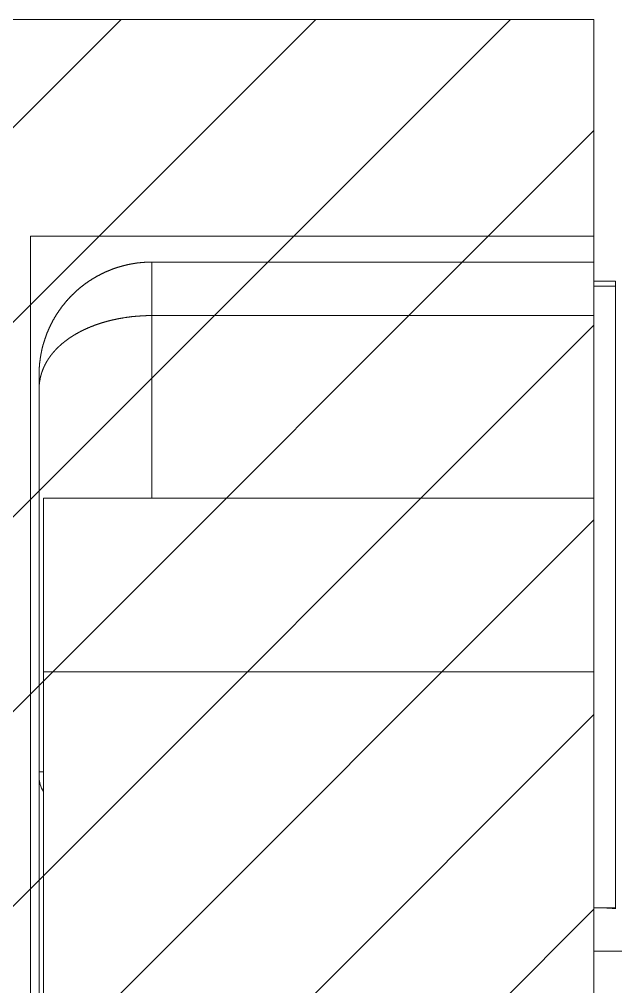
# Model space of a CAD drawing. Header units: millimetres. Extents: x -853320 to 19484, y -510814 to 9708.
# Drawn here: x 12093.62 to 12107.37, y 7821.5 to 7843.81 of the extents above; entities that cross this region are included whole.
import ezdxf

# ---------------------------------------------------------------- set-up
doc = ezdxf.new("R2010")
doc.units = ezdxf.units.MM
doc.linetypes.add('BEARBEITUNGEN', pattern=[0])
doc.linetypes.add('NASCOSTA', pattern=[9.525, 6.35, -3.175])
for name, color, linetype, lineweight in [('F_ARREDI', 7, 'Continuous', 5), ('F_FERRAMENTA', 253, 'Continuous', 5), ('F_Guide', 1, 'Continuous', 9), ('F_MULTI laminato OPACO', 1, 'Continuous', 5), ('F_Proiezioni', 253, 'NASCOSTA', 9)]:
    doc.layers.add(name, color=color, linetype=linetype, lineweight=lineweight)

# ---------------------------------------------------------------- blocks, each defined once
blk = doc.blocks.new('CERNIERA_batttuta_pianta')
at = {"layer": 'F_FERRAMENTA'}
for p, q in [((813204.311, 528412.963), (813204.311, 528415.163)), ((813188.851, 528413.463), (813203.311, 528413.463)), ((813188.851, 528412.963), (813188.851, 528413.463)), ((813188.968, 528412.963), (813188.968, 528413.463)), ((813203.311, 528412.963), (813203.311, 528413.463)), ((813203.314, 528413.306), (813203.315, 528413.314)), ((813203.314, 528413.298), (813203.314, 528413.306)), ((813203.315, 528413.322), (813203.316, 528413.33)), ((813203.315, 528413.314), (813203.315, 528413.322)), ((813203.316, 528413.338), (813203.317, 528413.346)), ((813203.316, 528413.33), (813203.316, 528413.338)), ((813203.317, 528413.354), (813203.318, 528413.362)), ((813203.317, 528413.346), (813203.317, 528413.354)), ((813203.318, 528413.37), (813203.319, 528413.378)), ((813203.318, 528413.362), (813203.318, 528413.37)), ((813203.319, 528413.386), (813203.32, 528413.394)), ((813203.319, 528413.378), (813203.319, 528413.386)), ((813203.32, 528413.394), (813203.321, 528413.402)), ((813203.321, 528413.41), (813203.322, 528413.418)), ((813203.321, 528413.402), (813203.321, 528413.41)), ((813203.322, 528413.418), (813203.323, 528413.426)), ((813203.323, 528413.434), (813203.324, 528413.442)), ((813203.323, 528413.426), (813203.323, 528413.434)), ((813203.324, 528413.442), (813203.325, 528413.451)), ((813203.325, 528413.451), (813203.326, 528413.459)), ((813203.326, 528413.459), (813203.326, 528413.467)), ((813203.311, 528413.218), (813203.312, 528413.226)), ((813203.311, 528413.21), (813203.311, 528413.218)), ((813203.311, 528413.202), (813203.311, 528413.21)), ((813203.311, 528413.194), (813203.311, 528413.202)), ((813203.311, 528413.186), (813203.311, 528413.194)), ((813203.311, 528413.179), (813203.311, 528413.186)), ((813203.311, 528413.171), (813203.311, 528413.179)), ((813203.311, 528413.163), (813203.311, 528413.171)), ((813203.312, 528413.258), (813203.313, 528413.266)), ((813203.312, 528413.25), (813203.312, 528413.258)), ((813203.312, 528413.242), (813203.312, 528413.25)), ((813203.312, 528413.234), (813203.312, 528413.242)), ((813203.312, 528413.226), (813203.312, 528413.234)), ((813203.313, 528413.282), (813203.314, 528413.29)), ((813203.313, 528413.274), (813203.313, 528413.282)), ((813203.313, 528413.266), (813203.313, 528413.274)), ((813203.314, 528413.29), (813203.314, 528413.298)), ((813188.411, 528412.963), (813225.311, 528412.963)), ((813188.411, 528402.763), (813188.411, 528412.963)), ((813189.645, 528402.763), (813189.645, 528412.963)), ((813193.857, 528400.263), (813193.857, 528412.963)), ((813197.86, 528400.263), (813197.86, 528412.963)), ((813188.411, 528402.755), (813188.411, 528402.763)), ((813188.411, 528402.763), (813193.857, 528402.763)), ((813188.411, 528402.747), (813188.411, 528402.755)), ((813188.411, 528402.739), (813188.411, 528402.747)), ((813188.411, 528402.731), (813188.411, 528402.739)), ((813188.411, 528402.723), (813188.411, 528402.731)), ((813188.411, 528402.715), (813188.411, 528402.723)), ((813188.412, 528402.707), (813188.411, 528402.715)), ((813188.412, 528402.699), (813188.412, 528402.707)), ((813188.412, 528402.691), (813188.412, 528402.699)), ((813188.412, 528402.683), (813188.412, 528402.691)), ((813188.412, 528402.675), (813188.412, 528402.683)), ((813188.413, 528402.667), (813188.412, 528402.675)), ((813188.413, 528402.659), (813188.413, 528402.667)), ((813188.413, 528402.651), (813188.413, 528402.659)), ((813188.414, 528402.643), (813188.413, 528402.651)), ((813188.414, 528402.635), (813188.414, 528402.643)), ((813188.414, 528402.627), (813188.414, 528402.635)), ((813188.415, 528402.619), (813188.414, 528402.627)), ((813188.415, 528402.611), (813188.415, 528402.619)), ((813188.416, 528402.603), (813188.415, 528402.611)), ((813188.416, 528402.595), (813188.416, 528402.603)), ((813188.417, 528402.587), (813188.416, 528402.595)), ((813189.645, 528402.754), (813189.645, 528402.763)), ((813189.645, 528402.745), (813189.645, 528402.754)), ((813189.645, 528402.736), (813189.645, 528402.745)), ((813189.646, 528402.728), (813189.645, 528402.736)), ((813189.646, 528402.719), (813189.646, 528402.728)), ((813189.646, 528402.71), (813189.646, 528402.719)), ((813189.646, 528402.702), (813189.646, 528402.71)), ((813189.646, 528402.693), (813189.646, 528402.702)), ((813189.646, 528402.684), (813189.646, 528402.693)), ((813189.646, 528402.675), (813189.646, 528402.684)), ((813189.646, 528402.667), (813189.646, 528402.675)), ((813189.647, 528402.658), (813189.646, 528402.667)), ((813189.647, 528402.649), (813189.647, 528402.658)), ((813189.647, 528402.641), (813189.647, 528402.649)), ((813189.647, 528402.632), (813189.647, 528402.641)), ((813189.648, 528402.623), (813189.647, 528402.632)), ((813189.648, 528402.615), (813189.648, 528402.623)), ((813189.648, 528402.606), (813189.648, 528402.615)), ((813189.649, 528402.597), (813189.648, 528402.606)), ((813189.649, 528402.589), (813189.649, 528402.597)), ((813189.649, 528402.58), (813189.649, 528402.589)), ((813188.417, 528402.579), (813188.417, 528402.587)), ((813188.418, 528402.571), (813188.417, 528402.579)), ((813188.419, 528402.563), (813188.418, 528402.571)), ((813188.419, 528402.555), (813188.419, 528402.563)), ((813188.42, 528402.548), (813188.419, 528402.555)), ((813188.421, 528402.54), (813188.42, 528402.548)), ((813188.421, 528402.532), (813188.421, 528402.54)), ((813188.422, 528402.524), (813188.421, 528402.532)), ((813188.423, 528402.516), (813188.422, 528402.524)), ((813188.423, 528402.508), (813188.423, 528402.516)), ((813188.424, 528402.5), (813188.423, 528402.508)), ((813188.425, 528402.492), (813188.424, 528402.5)), ((813188.426, 528402.484), (813188.425, 528402.492)), ((813188.427, 528402.476), (813188.426, 528402.484)), ((813188.428, 528402.468), (813188.427, 528402.476)), ((813188.429, 528402.46), (813188.428, 528402.468)), ((813188.429, 528402.453), (813188.429, 528402.46)), ((813188.43, 528402.445), (813188.429, 528402.453)), ((813188.431, 528402.437), (813188.43, 528402.445)), ((813188.432, 528402.429), (813188.431, 528402.437)), ((813188.433, 528402.421), (813188.432, 528402.429)), ((813188.435, 528402.413), (813188.433, 528402.421)), ((813188.436, 528402.405), (813188.435, 528402.413)), ((813188.437, 528402.397), (813188.436, 528402.405)), ((813188.438, 528402.389), (813188.437, 528402.397)), ((813188.439, 528402.382), (813188.438, 528402.389)), ((813188.44, 528402.374), (813188.439, 528402.382)), ((813188.441, 528402.366), (813188.44, 528402.374)), ((813188.443, 528402.358), (813188.441, 528402.366)), ((813189.65, 528402.571), (813189.649, 528402.58)), ((813189.65, 528402.563), (813189.65, 528402.571)), ((813189.651, 528402.554), (813189.65, 528402.563)), ((813189.651, 528402.545), (813189.651, 528402.554)), ((813189.651, 528402.537), (813189.651, 528402.545)), ((813189.652, 528402.528), (813189.651, 528402.537)), ((813189.652, 528402.52), (813189.652, 528402.528)), ((813189.653, 528402.511), (813189.652, 528402.52)), ((813189.653, 528402.502), (813189.653, 528402.511)), ((813189.654, 528402.494), (813189.653, 528402.502)), ((813189.655, 528402.485), (813189.654, 528402.494)), ((813189.655, 528402.477), (813189.655, 528402.485)), ((813189.656, 528402.468), (813189.655, 528402.477)), ((813189.656, 528402.459), (813189.656, 528402.468)), ((813189.657, 528402.451), (813189.656, 528402.459)), ((813189.658, 528402.442), (813189.657, 528402.451)), ((813189.658, 528402.434), (813189.658, 528402.442)), ((813189.659, 528402.425), (813189.658, 528402.434)), ((813189.66, 528402.417), (813189.659, 528402.425)), ((813189.66, 528402.408), (813189.66, 528402.417)), ((813189.661, 528402.399), (813189.66, 528402.408)), ((813189.662, 528402.391), (813189.661, 528402.399)), ((813189.663, 528402.382), (813189.662, 528402.391)), ((813189.663, 528402.374), (813189.663, 528402.382)), ((813189.664, 528402.365), (813189.663, 528402.374)), ((813189.665, 528402.357), (813189.664, 528402.365)), ((813188.444, 528402.35), (813188.443, 528402.358)), ((813188.445, 528402.342), (813188.444, 528402.35)), ((813188.446, 528402.335), (813188.445, 528402.342)), ((813188.448, 528402.327), (813188.446, 528402.335)), ((813188.449, 528402.319), (813188.448, 528402.327)), ((813188.45, 528402.311), (813188.449, 528402.319)), ((813188.452, 528402.303), (813188.45, 528402.311)), ((813188.453, 528402.295), (813188.452, 528402.303)), ((813188.455, 528402.288), (813188.453, 528402.295)), ((813188.456, 528402.28), (813188.455, 528402.288)), ((813188.458, 528402.272), (813188.456, 528402.28)), ((813188.459, 528402.264), (813188.458, 528402.272)), ((813188.461, 528402.256), (813188.459, 528402.264)), ((813188.462, 528402.249), (813188.461, 528402.256)), ((813188.464, 528402.241), (813188.462, 528402.249)), ((813188.465, 528402.233), (813188.464, 528402.241)), ((813188.467, 528402.225), (813188.465, 528402.233)), ((813188.469, 528402.217), (813188.467, 528402.225)), ((813188.47, 528402.21), (813188.469, 528402.217)), ((813188.472, 528402.202), (813188.47, 528402.21)), ((813188.474, 528402.194), (813188.472, 528402.202)), ((813188.476, 528402.186), (813188.474, 528402.194)), ((813188.477, 528402.179), (813188.476, 528402.186)), ((813188.479, 528402.171), (813188.477, 528402.179)), ((813188.481, 528402.163), (813188.479, 528402.171)), ((813188.483, 528402.155), (813188.481, 528402.163)), ((813188.485, 528402.148), (813188.483, 528402.155)), ((813188.487, 528402.14), (813188.485, 528402.148)), ((813189.666, 528402.348), (813189.665, 528402.357)), ((813189.667, 528402.34), (813189.666, 528402.348)), ((813189.668, 528402.331), (813189.667, 528402.34)), ((813189.669, 528402.323), (813189.668, 528402.331)), ((813189.669, 528402.314), (813189.669, 528402.323)), ((813189.67, 528402.306), (813189.669, 528402.314)), ((813189.671, 528402.297), (813189.67, 528402.306)), ((813189.672, 528402.289), (813189.671, 528402.297)), ((813189.673, 528402.28), (813189.672, 528402.289)), ((813189.674, 528402.272), (813189.673, 528402.28)), ((813189.675, 528402.264), (813189.674, 528402.272)), ((813189.676, 528402.255), (813189.675, 528402.264)), ((813189.677, 528402.247), (813189.676, 528402.255)), ((813189.678, 528402.238), (813189.677, 528402.247)), ((813189.68, 528402.23), (813189.678, 528402.238)), ((813189.681, 528402.221), (813189.68, 528402.23)), ((813189.682, 528402.213), (813189.681, 528402.221)), ((813189.683, 528402.205), (813189.682, 528402.213)), ((813189.684, 528402.196), (813189.683, 528402.205)), ((813189.685, 528402.188), (813189.684, 528402.196)), ((813189.686, 528402.18), (813189.685, 528402.188)), ((813189.688, 528402.171), (813189.686, 528402.18)), ((813189.689, 528402.163), (813189.688, 528402.171)), ((813189.69, 528402.154), (813189.689, 528402.163)), ((813189.691, 528402.146), (813189.69, 528402.154)), ((813189.693, 528402.138), (813189.691, 528402.146)), ((813188.488, 528402.132), (813188.487, 528402.14)), ((813188.49, 528402.125), (813188.488, 528402.132)), ((813188.492, 528402.117), (813188.49, 528402.125)), ((813188.494, 528402.109), (813188.492, 528402.117)), ((813188.496, 528402.102), (813188.494, 528402.109)), ((813188.498, 528402.094), (813188.496, 528402.102)), ((813188.5, 528402.086), (813188.498, 528402.094)), ((813188.503, 528402.078), (813188.5, 528402.086)), ((813188.505, 528402.071), (813188.503, 528402.078)), ((813188.507, 528402.063), (813188.505, 528402.071)), ((813188.509, 528402.056), (813188.507, 528402.063)), ((813188.511, 528402.048), (813188.509, 528402.056)), ((813188.513, 528402.04), (813188.511, 528402.048)), ((813188.516, 528402.033), (813188.513, 528402.04)), ((813188.518, 528402.025), (813188.516, 528402.033)), ((813188.52, 528402.017), (813188.518, 528402.025)), ((813188.522, 528402.01), (813188.52, 528402.017)), ((813188.525, 528402.002), (813188.522, 528402.01)), ((813188.527, 528401.995), (813188.525, 528402.002)), ((813188.529, 528401.987), (813188.527, 528401.995)), ((813188.532, 528401.979), (813188.529, 528401.987)), ((813188.534, 528401.972), (813188.532, 528401.979)), ((813188.537, 528401.964), (813188.534, 528401.972)), ((813188.539, 528401.957), (813188.537, 528401.964)), ((813188.541, 528401.949), (813188.539, 528401.957)), ((813188.544, 528401.941), (813188.541, 528401.949)), ((813188.547, 528401.934), (813188.544, 528401.941)), ((813188.549, 528401.926), (813188.547, 528401.934)), ((813188.552, 528401.919), (813188.549, 528401.926)), ((813188.554, 528401.911), (813188.552, 528401.919)), ((813189.694, 528402.129), (813189.693, 528402.138)), ((813189.695, 528402.121), (813189.694, 528402.129)), ((813189.697, 528402.113), (813189.695, 528402.121)), ((813189.698, 528402.104), (813189.697, 528402.113)), ((813189.699, 528402.096), (813189.698, 528402.104)), ((813189.701, 528402.088), (813189.699, 528402.096)), ((813189.702, 528402.08), (813189.701, 528402.088)), ((813189.703, 528402.071), (813189.702, 528402.08)), ((813189.705, 528402.063), (813189.703, 528402.071)), ((813189.706, 528402.055), (813189.705, 528402.063)), ((813189.708, 528402.047), (813189.706, 528402.055)), ((813189.709, 528402.038), (813189.708, 528402.047)), ((813189.711, 528402.03), (813189.709, 528402.038)), ((813189.712, 528402.022), (813189.711, 528402.03)), ((813189.714, 528402.014), (813189.712, 528402.022)), ((813189.715, 528402.006), (813189.714, 528402.014)), ((813189.717, 528401.997), (813189.715, 528402.006)), ((813189.718, 528401.989), (813189.717, 528401.997)), ((813189.72, 528401.981), (813189.718, 528401.989)), ((813189.722, 528401.973), (813189.72, 528401.981)), ((813189.723, 528401.965), (813189.722, 528401.973)), ((813189.725, 528401.957), (813189.723, 528401.965)), ((813189.727, 528401.948), (813189.725, 528401.957)), ((813189.728, 528401.94), (813189.727, 528401.948)), ((813189.73, 528401.932), (813189.728, 528401.94)), ((813189.732, 528401.924), (813189.73, 528401.932)), ((813189.733, 528401.916), (813189.732, 528401.924)), ((813188.557, 528401.904), (813188.554, 528401.911)), ((813188.559, 528401.896), (813188.557, 528401.904)), ((813188.562, 528401.889), (813188.559, 528401.896)), ((813188.565, 528401.881), (813188.562, 528401.889)), ((813188.568, 528401.874), (813188.565, 528401.881)), ((813188.57, 528401.866), (813188.568, 528401.874)), ((813188.573, 528401.859), (813188.57, 528401.866)), ((813188.576, 528401.851), (813188.573, 528401.859)), ((813188.579, 528401.844), (813188.576, 528401.851)), ((813188.581, 528401.836), (813188.579, 528401.844)), ((813188.584, 528401.829), (813188.581, 528401.836)), ((813188.587, 528401.822), (813188.584, 528401.829)), ((813188.59, 528401.814), (813188.587, 528401.822)), ((813188.593, 528401.807), (813188.59, 528401.814)), ((813188.596, 528401.799), (813188.593, 528401.807)), ((813188.599, 528401.792), (813188.596, 528401.799)), ((813188.602, 528401.785), (813188.599, 528401.792)), ((813188.605, 528401.777), (813188.602, 528401.785)), ((813188.608, 528401.77), (813188.605, 528401.777)), ((813188.611, 528401.762), (813188.608, 528401.77)), ((813188.614, 528401.755), (813188.611, 528401.762)), ((813188.617, 528401.748), (813188.614, 528401.755)), ((813188.62, 528401.74), (813188.617, 528401.748)), ((813188.623, 528401.733), (813188.62, 528401.74)), ((813188.627, 528401.726), (813188.623, 528401.733)), ((813188.63, 528401.718), (813188.627, 528401.726)), ((813188.633, 528401.711), (813188.63, 528401.718)), ((813188.636, 528401.704), (813188.633, 528401.711)), ((813188.639, 528401.697), (813188.636, 528401.704)), ((813188.643, 528401.689), (813188.639, 528401.697)), ((813189.735, 528401.908), (813189.733, 528401.916)), ((813189.737, 528401.9), (813189.735, 528401.908)), ((813189.739, 528401.892), (813189.737, 528401.9)), ((813189.74, 528401.884), (813189.739, 528401.892)), ((813189.742, 528401.876), (813189.74, 528401.884)), ((813189.744, 528401.868), (813189.742, 528401.876)), ((813189.746, 528401.86), (813189.744, 528401.868)), ((813189.748, 528401.852), (813189.746, 528401.86)), ((813189.75, 528401.844), (813189.748, 528401.852)), ((813189.751, 528401.836), (813189.75, 528401.844)), ((813189.753, 528401.828), (813189.751, 528401.836)), ((813189.755, 528401.82), (813189.753, 528401.828)), ((813189.757, 528401.812), (813189.755, 528401.82)), ((813189.759, 528401.804), (813189.757, 528401.812)), ((813189.761, 528401.796), (813189.759, 528401.804)), ((813189.763, 528401.788), (813189.761, 528401.796)), ((813189.765, 528401.78), (813189.763, 528401.788)), ((813189.767, 528401.773), (813189.765, 528401.78)), ((813189.769, 528401.765), (813189.767, 528401.773)), ((813189.771, 528401.757), (813189.769, 528401.765)), ((813189.773, 528401.749), (813189.771, 528401.757)), ((813189.775, 528401.741), (813189.773, 528401.749)), ((813189.777, 528401.734), (813189.775, 528401.741)), ((813189.779, 528401.726), (813189.777, 528401.734)), ((813189.782, 528401.718), (813189.779, 528401.726)), ((813189.784, 528401.71), (813189.782, 528401.718)), ((813189.786, 528401.703), (813189.784, 528401.71)), ((813189.788, 528401.695), (813189.786, 528401.703)), ((813188.646, 528401.682), (813188.643, 528401.689)), ((813188.649, 528401.675), (813188.646, 528401.682)), ((813188.653, 528401.668), (813188.649, 528401.675)), ((813188.656, 528401.66), (813188.653, 528401.668)), ((813188.659, 528401.653), (813188.656, 528401.66)), ((813188.663, 528401.646), (813188.659, 528401.653)), ((813188.666, 528401.639), (813188.663, 528401.646)), ((813188.67, 528401.632), (813188.666, 528401.639)), ((813188.673, 528401.625), (813188.67, 528401.632)), ((813188.677, 528401.617), (813188.673, 528401.625)), ((813188.68, 528401.61), (813188.677, 528401.617)), ((813188.684, 528401.603), (813188.68, 528401.61)), ((813188.687, 528401.596), (813188.684, 528401.603)), ((813188.691, 528401.589), (813188.687, 528401.596)), ((813188.694, 528401.582), (813188.691, 528401.589)), ((813188.698, 528401.575), (813188.694, 528401.582)), ((813188.702, 528401.568), (813188.698, 528401.575)), ((813188.705, 528401.561), (813188.702, 528401.568)), ((813188.709, 528401.554), (813188.705, 528401.561)), ((813188.713, 528401.547), (813188.709, 528401.554)), ((813188.717, 528401.54), (813188.713, 528401.547)), ((813188.72, 528401.533), (813188.717, 528401.54)), ((813188.724, 528401.526), (813188.72, 528401.533)), ((813188.728, 528401.519), (813188.724, 528401.526)), ((813188.732, 528401.512), (813188.728, 528401.519)), ((813188.735, 528401.505), (813188.732, 528401.512)), ((813188.739, 528401.498), (813188.735, 528401.505)), ((813188.743, 528401.491), (813188.739, 528401.498)), ((813188.747, 528401.484), (813188.743, 528401.491)), ((813188.751, 528401.477), (813188.747, 528401.484)), ((813188.755, 528401.47), (813188.751, 528401.477)), ((813189.79, 528401.687), (813189.788, 528401.695)), ((813189.792, 528401.68), (813189.79, 528401.687)), ((813189.795, 528401.672), (813189.792, 528401.68)), ((813189.797, 528401.665), (813189.795, 528401.672)), ((813189.799, 528401.657), (813189.797, 528401.665)), ((813189.801, 528401.649), (813189.799, 528401.657)), ((813189.803, 528401.642), (813189.801, 528401.649)), ((813189.806, 528401.634), (813189.803, 528401.642)), ((813189.808, 528401.627), (813189.806, 528401.634)), ((813189.81, 528401.619), (813189.808, 528401.627)), ((813189.813, 528401.612), (813189.81, 528401.619)), ((813189.815, 528401.604), (813189.813, 528401.612)), ((813189.817, 528401.597), (813189.815, 528401.604)), ((813189.82, 528401.589), (813189.817, 528401.597)), ((813189.822, 528401.582), (813189.82, 528401.589)), ((813189.824, 528401.574), (813189.822, 528401.582)), ((813189.827, 528401.567), (813189.824, 528401.574)), ((813189.829, 528401.559), (813189.827, 528401.567)), ((813189.832, 528401.552), (813189.829, 528401.559)), ((813189.834, 528401.545), (813189.832, 528401.552)), ((813189.837, 528401.537), (813189.834, 528401.545)), ((813189.839, 528401.53), (813189.837, 528401.537)), ((813189.841, 528401.523), (813189.839, 528401.53)), ((813189.844, 528401.515), (813189.841, 528401.523)), ((813189.846, 528401.508), (813189.844, 528401.515)), ((813189.849, 528401.501), (813189.846, 528401.508)), ((813189.852, 528401.493), (813189.849, 528401.501)), ((813189.854, 528401.486), (813189.852, 528401.493)), ((813189.857, 528401.479), (813189.854, 528401.486)), ((813189.859, 528401.472), (813189.857, 528401.479)), ((813188.759, 528401.463), (813188.755, 528401.47)), ((813188.763, 528401.456), (813188.759, 528401.463)), ((813188.767, 528401.45), (813188.763, 528401.456)), ((813188.771, 528401.443), (813188.767, 528401.45)), ((813188.775, 528401.436), (813188.771, 528401.443)), ((813188.779, 528401.429), (813188.775, 528401.436)), ((813188.783, 528401.422), (813188.779, 528401.429)), ((813188.787, 528401.415), (813188.783, 528401.422)), ((813188.791, 528401.409), (813188.787, 528401.415)), ((813188.795, 528401.402), (813188.791, 528401.409)), ((813188.8, 528401.395), (813188.795, 528401.402)), ((813188.804, 528401.388), (813188.8, 528401.395)), ((813188.808, 528401.382), (813188.804, 528401.388)), ((813188.812, 528401.375), (813188.808, 528401.382)), ((813188.816, 528401.368), (813188.812, 528401.375)), ((813188.821, 528401.362), (813188.816, 528401.368)), ((813188.825, 528401.355), (813188.821, 528401.362)), ((813188.829, 528401.348), (813188.825, 528401.355)), ((813188.834, 528401.342), (813188.829, 528401.348)), ((813188.838, 528401.335), (813188.834, 528401.342)), ((813188.842, 528401.328), (813188.838, 528401.335)), ((813188.847, 528401.322), (813188.842, 528401.328)), ((813188.851, 528401.315), (813188.847, 528401.322)), ((813188.855, 528401.309), (813188.851, 528401.315)), ((813188.86, 528401.302), (813188.855, 528401.309)), ((813188.864, 528401.295), (813188.86, 528401.302)), ((813188.869, 528401.289), (813188.864, 528401.295)), ((813188.873, 528401.282), (813188.869, 528401.289)), ((813188.878, 528401.276), (813188.873, 528401.282)), ((813188.882, 528401.269), (813188.878, 528401.276)), ((813188.887, 528401.263), (813188.882, 528401.269)), ((813188.892, 528401.256), (813188.887, 528401.263)), ((813188.896, 528401.25), (813188.892, 528401.256)), ((813188.901, 528401.244), (813188.896, 528401.25)), ((813189.862, 528401.465), (813189.859, 528401.472)), ((813189.864, 528401.457), (813189.862, 528401.465)), ((813189.867, 528401.45), (813189.864, 528401.457)), ((813189.87, 528401.443), (813189.867, 528401.45)), ((813189.872, 528401.436), (813189.87, 528401.443)), ((813189.875, 528401.429), (813189.872, 528401.436)), ((813189.878, 528401.422), (813189.875, 528401.429)), ((813189.88, 528401.415), (813189.878, 528401.422)), ((813189.883, 528401.408), (813189.88, 528401.415)), ((813189.886, 528401.401), (813189.883, 528401.408)), ((813189.888, 528401.394), (813189.886, 528401.401)), ((813189.891, 528401.387), (813189.888, 528401.394)), ((813189.894, 528401.38), (813189.891, 528401.387)), ((813189.897, 528401.373), (813189.894, 528401.38)), ((813189.9, 528401.366), (813189.897, 528401.373)), ((813189.902, 528401.359), (813189.9, 528401.366)), ((813189.905, 528401.352), (813189.902, 528401.359)), ((813189.908, 528401.345), (813189.905, 528401.352)), ((813189.911, 528401.338), (813189.908, 528401.345)), ((813189.914, 528401.331), (813189.911, 528401.338)), ((813189.917, 528401.324), (813189.914, 528401.331)), ((813189.919, 528401.317), (813189.917, 528401.324)), ((813189.922, 528401.311), (813189.919, 528401.317)), ((813189.925, 528401.304), (813189.922, 528401.311)), ((813189.928, 528401.297), (813189.925, 528401.304)), ((813189.931, 528401.29), (813189.928, 528401.297)), ((813189.934, 528401.283), (813189.931, 528401.29)), ((813189.937, 528401.277), (813189.934, 528401.283)), ((813189.94, 528401.27), (813189.937, 528401.277)), ((813189.943, 528401.263), (813189.94, 528401.27)), ((813189.946, 528401.257), (813189.943, 528401.263)), ((813189.949, 528401.25), (813189.946, 528401.257)), ((813189.952, 528401.243), (813189.949, 528401.25)), ((813188.905, 528401.237), (813188.901, 528401.244)), ((813188.91, 528401.231), (813188.905, 528401.237)), ((813188.915, 528401.224), (813188.91, 528401.231)), ((813188.92, 528401.218), (813188.915, 528401.224)), ((813188.924, 528401.212), (813188.92, 528401.218)), ((813188.929, 528401.205), (813188.924, 528401.212)), ((813188.934, 528401.199), (813188.929, 528401.205)), ((813188.939, 528401.193), (813188.934, 528401.199)), ((813188.943, 528401.186), (813188.939, 528401.193)), ((813188.948, 528401.18), (813188.943, 528401.186)), ((813188.953, 528401.174), (813188.948, 528401.18)), ((813188.958, 528401.167), (813188.953, 528401.174)), ((813188.963, 528401.161), (813188.958, 528401.167)), ((813188.968, 528401.155), (813188.963, 528401.161)), ((813188.972, 528401.149), (813188.968, 528401.155)), ((813188.977, 528401.142), (813188.972, 528401.149)), ((813188.982, 528401.136), (813188.977, 528401.142)), ((813188.987, 528401.13), (813188.982, 528401.136)), ((813188.992, 528401.124), (813188.987, 528401.13)), ((813188.997, 528401.118), (813188.992, 528401.124)), ((813189.002, 528401.112), (813188.997, 528401.118)), ((813189.007, 528401.105), (813189.002, 528401.112)), ((813189.012, 528401.099), (813189.007, 528401.105)), ((813189.018, 528401.093), (813189.012, 528401.099)), ((813189.023, 528401.087), (813189.018, 528401.093)), ((813189.028, 528401.081), (813189.023, 528401.087)), ((813189.033, 528401.075), (813189.028, 528401.081)), ((813189.038, 528401.069), (813189.033, 528401.075)), ((813189.043, 528401.063), (813189.038, 528401.069)), ((813189.048, 528401.057), (813189.043, 528401.063)), ((813189.054, 528401.051), (813189.048, 528401.057)), ((813189.059, 528401.045), (813189.054, 528401.051)), ((813189.064, 528401.039), (813189.059, 528401.045)), ((813189.069, 528401.033), (813189.064, 528401.039)), ((813189.075, 528401.027), (813189.069, 528401.033)), ((813189.08, 528401.021), (813189.075, 528401.027)), ((813189.955, 528401.237), (813189.952, 528401.243)), ((813189.958, 528401.23), (813189.955, 528401.237)), ((813189.961, 528401.223), (813189.958, 528401.23)), ((813189.964, 528401.217), (813189.961, 528401.223)), ((813189.967, 528401.21), (813189.964, 528401.217)), ((813189.97, 528401.204), (813189.967, 528401.21)), ((813189.973, 528401.197), (813189.97, 528401.204)), ((813189.976, 528401.191), (813189.973, 528401.197)), ((813189.98, 528401.184), (813189.976, 528401.191)), ((813189.983, 528401.178), (813189.98, 528401.184)), ((813189.986, 528401.171), (813189.983, 528401.178)), ((813189.989, 528401.165), (813189.986, 528401.171)), ((813189.992, 528401.158), (813189.989, 528401.165)), ((813189.995, 528401.152), (813189.992, 528401.158)), ((813189.999, 528401.146), (813189.995, 528401.152)), ((813190.002, 528401.139), (813189.999, 528401.146)), ((813190.005, 528401.133), (813190.002, 528401.139)), ((813190.008, 528401.127), (813190.005, 528401.133)), ((813190.011, 528401.12), (813190.008, 528401.127)), ((813190.015, 528401.114), (813190.011, 528401.12)), ((813190.018, 528401.108), (813190.015, 528401.114)), ((813190.021, 528401.102), (813190.018, 528401.108)), ((813190.025, 528401.095), (813190.021, 528401.102)), ((813190.028, 528401.089), (813190.025, 528401.095)), ((813190.031, 528401.083), (813190.028, 528401.089)), ((813190.034, 528401.077), (813190.031, 528401.083)), ((813190.038, 528401.071), (813190.034, 528401.077)), ((813190.041, 528401.064), (813190.038, 528401.071)), ((813190.044, 528401.058), (813190.041, 528401.064)), ((813190.048, 528401.052), (813190.044, 528401.058)), ((813190.051, 528401.046), (813190.048, 528401.052)), ((813190.055, 528401.04), (813190.051, 528401.046)), ((813190.058, 528401.034), (813190.055, 528401.04)), ((813190.061, 528401.028), (813190.058, 528401.034)), ((813190.065, 528401.022), (813190.061, 528401.028)), ((813189.085, 528401.015), (813189.08, 528401.021)), ((813189.091, 528401.01), (813189.085, 528401.015)), ((813189.096, 528401.004), (813189.091, 528401.01)), ((813189.101, 528400.998), (813189.096, 528401.004)), ((813189.107, 528400.992), (813189.101, 528400.998)), ((813189.112, 528400.986), (813189.107, 528400.992)), ((813189.118, 528400.98), (813189.112, 528400.986)), ((813189.123, 528400.975), (813189.118, 528400.98)), ((813189.129, 528400.969), (813189.123, 528400.975)), ((813189.134, 528400.963), (813189.129, 528400.969)), ((813189.14, 528400.957), (813189.134, 528400.963)), ((813189.145, 528400.952), (813189.14, 528400.957)), ((813189.151, 528400.946), (813189.145, 528400.952)), ((813189.156, 528400.94), (813189.151, 528400.946)), ((813189.162, 528400.935), (813189.156, 528400.94)), ((813189.167, 528400.929), (813189.162, 528400.935)), ((813189.173, 528400.923), (813189.167, 528400.929)), ((813189.179, 528400.918), (813189.173, 528400.923)), ((813189.184, 528400.912), (813189.179, 528400.918)), ((813189.19, 528400.907), (813189.184, 528400.912)), ((813189.196, 528400.901), (813189.19, 528400.907)), ((813189.201, 528400.896), (813189.196, 528400.901)), ((813189.207, 528400.89), (813189.201, 528400.896)), ((813189.213, 528400.885), (813189.207, 528400.89)), ((813189.219, 528400.879), (813189.213, 528400.885)), ((813189.224, 528400.874), (813189.219, 528400.879)), ((813189.23, 528400.868), (813189.224, 528400.874)), ((813189.236, 528400.863), (813189.23, 528400.868)), ((813189.242, 528400.857), (813189.236, 528400.863)), ((813189.248, 528400.852), (813189.242, 528400.857)), ((813189.253, 528400.847), (813189.248, 528400.852)), ((813189.259, 528400.841), (813189.253, 528400.847)), ((813189.265, 528400.836), (813189.259, 528400.841)), ((813189.271, 528400.831), (813189.265, 528400.836)), ((813189.277, 528400.825), (813189.271, 528400.831)), ((813189.283, 528400.82), (813189.277, 528400.825)), ((813189.289, 528400.815), (813189.283, 528400.82)), ((813189.295, 528400.809), (813189.289, 528400.815)), ((813189.301, 528400.804), (813189.295, 528400.809)), ((813189.307, 528400.799), (813189.301, 528400.804)), ((813190.068, 528401.016), (813190.065, 528401.022)), ((813190.072, 528401.01), (813190.068, 528401.016)), ((813190.075, 528401.004), (813190.072, 528401.01)), ((813190.079, 528400.999), (813190.075, 528401.004)), ((813190.082, 528400.993), (813190.079, 528400.999)), ((813190.086, 528400.987), (813190.082, 528400.993)), ((813190.089, 528400.981), (813190.086, 528400.987)), ((813190.093, 528400.975), (813190.089, 528400.981)), ((813190.096, 528400.969), (813190.093, 528400.975)), ((813190.1, 528400.964), (813190.096, 528400.969)), ((813190.103, 528400.958), (813190.1, 528400.964)), ((813190.107, 528400.952), (813190.103, 528400.958)), ((813190.11, 528400.946), (813190.107, 528400.952)), ((813190.114, 528400.941), (813190.11, 528400.946)), ((813190.117, 528400.935), (813190.114, 528400.941)), ((813190.121, 528400.929), (813190.117, 528400.935)), ((813190.124, 528400.924), (813190.121, 528400.929)), ((813190.128, 528400.918), (813190.124, 528400.924)), ((813190.132, 528400.912), (813190.128, 528400.918)), ((813190.135, 528400.907), (813190.132, 528400.912)), ((813190.139, 528400.901), (813190.135, 528400.907)), ((813190.143, 528400.896), (813190.139, 528400.901)), ((813190.146, 528400.89), (813190.143, 528400.896)), ((813190.15, 528400.885), (813190.146, 528400.89)), ((813190.154, 528400.879), (813190.15, 528400.885)), ((813190.157, 528400.874), (813190.154, 528400.879)), ((813190.161, 528400.868), (813190.157, 528400.874)), ((813190.165, 528400.863), (813190.161, 528400.868)), ((813190.168, 528400.858), (813190.165, 528400.863)), ((813190.172, 528400.852), (813190.168, 528400.858)), ((813190.176, 528400.847), (813190.172, 528400.852)), ((813190.179, 528400.842), (813190.176, 528400.847)), ((813190.183, 528400.836), (813190.179, 528400.842)), ((813190.187, 528400.831), (813190.183, 528400.836)), ((813190.191, 528400.826), (813190.187, 528400.831)), ((813190.194, 528400.821), (813190.191, 528400.826)), ((813190.198, 528400.815), (813190.194, 528400.821)), ((813190.202, 528400.81), (813190.198, 528400.815)), ((813190.206, 528400.805), (813190.202, 528400.81)), ((813190.21, 528400.8), (813190.206, 528400.805)), ((813189.313, 528400.794), (813189.307, 528400.799)), ((813189.319, 528400.789), (813189.313, 528400.794)), ((813189.325, 528400.784), (813189.319, 528400.789)), ((813189.331, 528400.778), (813189.325, 528400.784)), ((813189.337, 528400.773), (813189.331, 528400.778)), ((813189.343, 528400.768), (813189.337, 528400.773)), ((813189.349, 528400.763), (813189.343, 528400.768)), ((813189.355, 528400.758), (813189.349, 528400.763)), ((813189.361, 528400.753), (813189.355, 528400.758)), ((813189.367, 528400.748), (813189.361, 528400.753)), ((813189.373, 528400.743), (813189.367, 528400.748)), ((813189.379, 528400.738), (813189.373, 528400.743)), ((813189.386, 528400.733), (813189.379, 528400.738)), ((813189.392, 528400.728), (813189.386, 528400.733)), ((813189.398, 528400.723), (813189.392, 528400.728)), ((813189.404, 528400.718), (813189.398, 528400.723)), ((813189.41, 528400.714), (813189.404, 528400.718)), ((813189.417, 528400.709), (813189.41, 528400.714)), ((813189.423, 528400.704), (813189.417, 528400.709)), ((813189.429, 528400.699), (813189.423, 528400.704)), ((813189.436, 528400.694), (813189.429, 528400.699)), ((813189.442, 528400.689), (813189.436, 528400.694)), ((813189.448, 528400.685), (813189.442, 528400.689)), ((813189.454, 528400.68), (813189.448, 528400.685)), ((813189.461, 528400.675), (813189.454, 528400.68)), ((813189.467, 528400.67), (813189.461, 528400.675)), ((813189.474, 528400.666), (813189.467, 528400.67)), ((813189.48, 528400.661), (813189.474, 528400.666)), ((813189.486, 528400.657), (813189.48, 528400.661)), ((813189.493, 528400.652), (813189.486, 528400.657)), ((813189.499, 528400.647), (813189.493, 528400.652)), ((813189.506, 528400.643), (813189.499, 528400.647)), ((813189.512, 528400.638), (813189.506, 528400.643)), ((813189.518, 528400.634), (813189.512, 528400.638)), ((813189.525, 528400.629), (813189.518, 528400.634)), ((813189.531, 528400.625), (813189.525, 528400.629)), ((813189.538, 528400.62), (813189.531, 528400.625)), ((813189.544, 528400.616), (813189.538, 528400.62)), ((813189.551, 528400.611), (813189.544, 528400.616)), ((813189.558, 528400.607), (813189.551, 528400.611)), ((813189.564, 528400.602), (813189.558, 528400.607)), ((813189.571, 528400.598), (813189.564, 528400.602)), ((813189.577, 528400.594), (813189.571, 528400.598)), ((813189.584, 528400.589), (813189.577, 528400.594)), ((813189.59, 528400.585), (813189.584, 528400.589)), ((813189.597, 528400.581), (813189.59, 528400.585)), ((813189.604, 528400.576), (813189.597, 528400.581)), ((813190.213, 528400.795), (813190.21, 528400.8)), ((813190.217, 528400.79), (813190.213, 528400.795)), ((813190.221, 528400.784), (813190.217, 528400.79)), ((813190.225, 528400.779), (813190.221, 528400.784)), ((813190.229, 528400.774), (813190.225, 528400.779)), ((813190.233, 528400.769), (813190.229, 528400.774)), ((813190.236, 528400.764), (813190.233, 528400.769)), ((813190.24, 528400.759), (813190.236, 528400.764)), ((813190.244, 528400.754), (813190.24, 528400.759)), ((813190.248, 528400.749), (813190.244, 528400.754)), ((813190.252, 528400.744), (813190.248, 528400.749)), ((813190.256, 528400.739), (813190.252, 528400.744)), ((813190.26, 528400.735), (813190.256, 528400.739)), ((813190.264, 528400.73), (813190.26, 528400.735)), ((813190.268, 528400.725), (813190.264, 528400.73)), ((813190.272, 528400.72), (813190.268, 528400.725)), ((813190.276, 528400.715), (813190.272, 528400.72)), ((813190.28, 528400.71), (813190.276, 528400.715)), ((813190.284, 528400.706), (813190.28, 528400.71)), ((813190.288, 528400.701), (813190.284, 528400.706)), ((813190.292, 528400.696), (813190.288, 528400.701)), ((813190.296, 528400.691), (813190.292, 528400.696)), ((813190.3, 528400.687), (813190.296, 528400.691)), ((813190.304, 528400.682), (813190.3, 528400.687)), ((813190.308, 528400.677), (813190.304, 528400.682)), ((813190.312, 528400.673), (813190.308, 528400.677)), ((813190.316, 528400.668), (813190.312, 528400.673)), ((813190.32, 528400.664), (813190.316, 528400.668)), ((813190.324, 528400.659), (813190.32, 528400.664)), ((813190.328, 528400.654), (813190.324, 528400.659)), ((813190.332, 528400.65), (813190.328, 528400.654)), ((813190.336, 528400.645), (813190.332, 528400.65)), ((813190.34, 528400.641), (813190.336, 528400.645)), ((813190.344, 528400.637), (813190.34, 528400.641)), ((813190.348, 528400.632), (813190.344, 528400.637)), ((813190.352, 528400.628), (813190.348, 528400.632)), ((813190.356, 528400.623), (813190.352, 528400.628)), ((813190.361, 528400.619), (813190.356, 528400.623)), ((813190.365, 528400.615), (813190.361, 528400.619)), ((813190.369, 528400.61), (813190.365, 528400.615)), ((813190.373, 528400.606), (813190.369, 528400.61)), ((813190.377, 528400.602), (813190.373, 528400.606)), ((813190.381, 528400.597), (813190.377, 528400.602)), ((813190.385, 528400.593), (813190.381, 528400.597)), ((813190.39, 528400.589), (813190.385, 528400.593)), ((813190.394, 528400.585), (813190.39, 528400.589)), ((813190.398, 528400.58), (813190.394, 528400.585)), ((813190.402, 528400.576), (813190.398, 528400.58)), ((813189.61, 528400.572), (813189.604, 528400.576)), ((813189.617, 528400.568), (813189.61, 528400.572)), ((813189.624, 528400.564), (813189.617, 528400.568)), ((813189.63, 528400.559), (813189.624, 528400.564)), ((813189.637, 528400.555), (813189.63, 528400.559)), ((813189.644, 528400.551), (813189.637, 528400.555)), ((813189.651, 528400.547), (813189.644, 528400.551)), ((813189.657, 528400.543), (813189.651, 528400.547)), ((813189.664, 528400.539), (813189.657, 528400.543)), ((813189.671, 528400.535), (813189.664, 528400.539)), ((813189.678, 528400.53), (813189.671, 528400.535)), ((813189.684, 528400.526), (813189.678, 528400.53)), ((813189.691, 528400.522), (813189.684, 528400.526)), ((813189.698, 528400.518), (813189.691, 528400.522)), ((813189.705, 528400.514), (813189.698, 528400.518)), ((813189.712, 528400.51), (813189.705, 528400.514)), ((813189.719, 528400.507), (813189.712, 528400.51)), ((813189.725, 528400.503), (813189.719, 528400.507)), ((813189.732, 528400.499), (813189.725, 528400.503)), ((813189.739, 528400.495), (813189.732, 528400.499)), ((813189.746, 528400.491), (813189.739, 528400.495)), ((813189.753, 528400.487), (813189.746, 528400.491)), ((813189.76, 528400.483), (813189.753, 528400.487)), ((813189.767, 528400.48), (813189.76, 528400.483)), ((813189.774, 528400.476), (813189.767, 528400.48)), ((813189.781, 528400.472), (813189.774, 528400.476)), ((813189.788, 528400.468), (813189.781, 528400.472)), ((813189.795, 528400.465), (813189.788, 528400.468)), ((813189.802, 528400.461), (813189.795, 528400.465)), ((813189.809, 528400.457), (813189.802, 528400.461)), ((813189.816, 528400.454), (813189.809, 528400.457)), ((813189.823, 528400.45), (813189.816, 528400.454)), ((813189.83, 528400.446), (813189.823, 528400.45)), ((813189.837, 528400.443), (813189.83, 528400.446)), ((813189.844, 528400.439), (813189.837, 528400.443)), ((813189.851, 528400.436), (813189.844, 528400.439)), ((813189.858, 528400.432), (813189.851, 528400.436)), ((813189.865, 528400.429), (813189.858, 528400.432)), ((813189.872, 528400.425), (813189.865, 528400.429)), ((813189.879, 528400.422), (813189.872, 528400.425)), ((813189.886, 528400.418), (813189.879, 528400.422)), ((813189.894, 528400.415), (813189.886, 528400.418)), ((813189.901, 528400.411), (813189.894, 528400.415)), ((813189.908, 528400.408), (813189.901, 528400.411)), ((813189.915, 528400.405), (813189.908, 528400.408)), ((813189.922, 528400.401), (813189.915, 528400.405)), ((813189.93, 528400.398), (813189.922, 528400.401)), ((813189.937, 528400.395), (813189.93, 528400.398)), ((813189.944, 528400.392), (813189.937, 528400.395)), ((813189.951, 528400.388), (813189.944, 528400.392)), ((813189.958, 528400.385), (813189.951, 528400.388)), ((813189.966, 528400.382), (813189.958, 528400.385)), ((813189.973, 528400.379), (813189.966, 528400.382)), ((813189.98, 528400.376), (813189.973, 528400.379)), ((813189.987, 528400.372), (813189.98, 528400.376)), ((813189.995, 528400.369), (813189.987, 528400.372)), ((813190.002, 528400.366), (813189.995, 528400.369)), ((813190.009, 528400.363), (813190.002, 528400.366)), ((813190.017, 528400.36), (813190.009, 528400.363)), ((813190.024, 528400.357), (813190.017, 528400.36)), ((813190.031, 528400.354), (813190.024, 528400.357)), ((813190.406, 528400.572), (813190.402, 528400.576)), ((813190.411, 528400.568), (813190.406, 528400.572)), ((813190.415, 528400.564), (813190.411, 528400.568)), ((813190.419, 528400.56), (813190.415, 528400.564)), ((813190.423, 528400.556), (813190.419, 528400.56)), ((813190.428, 528400.552), (813190.423, 528400.556)), ((813190.432, 528400.548), (813190.428, 528400.552)), ((813190.436, 528400.544), (813190.432, 528400.548)), ((813190.44, 528400.54), (813190.436, 528400.544)), ((813190.445, 528400.536), (813190.44, 528400.54)), ((813190.449, 528400.532), (813190.445, 528400.536)), ((813190.453, 528400.528), (813190.449, 528400.532)), ((813190.457, 528400.524), (813190.453, 528400.528)), ((813190.462, 528400.52), (813190.457, 528400.524)), ((813190.466, 528400.516), (813190.462, 528400.52)), ((813190.47, 528400.512), (813190.466, 528400.516)), ((813190.475, 528400.509), (813190.47, 528400.512)), ((813190.479, 528400.505), (813190.475, 528400.509)), ((813190.483, 528400.501), (813190.479, 528400.505)), ((813190.488, 528400.497), (813190.483, 528400.501)), ((813190.492, 528400.494), (813190.488, 528400.497)), ((813190.496, 528400.49), (813190.492, 528400.494)), ((813190.501, 528400.486), (813190.496, 528400.49)), ((813190.505, 528400.483), (813190.501, 528400.486)), ((813190.51, 528400.479), (813190.505, 528400.483)), ((813190.514, 528400.475), (813190.51, 528400.479)), ((813190.518, 528400.472), (813190.514, 528400.475)), ((813190.523, 528400.468), (813190.518, 528400.472)), ((813190.527, 528400.465), (813190.523, 528400.468)), ((813190.531, 528400.461), (813190.527, 528400.465)), ((813190.536, 528400.457), (813190.531, 528400.461)), ((813190.54, 528400.454), (813190.536, 528400.457)), ((813190.545, 528400.45), (813190.54, 528400.454)), ((813190.549, 528400.447), (813190.545, 528400.45)), ((813190.554, 528400.444), (813190.549, 528400.447)), ((813190.558, 528400.44), (813190.554, 528400.444)), ((813190.562, 528400.437), (813190.558, 528400.44)), ((813190.567, 528400.433), (813190.562, 528400.437)), ((813190.571, 528400.43), (813190.567, 528400.433)), ((813190.576, 528400.427), (813190.571, 528400.43)), ((813190.58, 528400.423), (813190.576, 528400.427)), ((813190.585, 528400.42), (813190.58, 528400.423)), ((813190.589, 528400.417), (813190.585, 528400.42)), ((813190.594, 528400.414), (813190.589, 528400.417)), ((813190.598, 528400.41), (813190.594, 528400.414)), ((813190.603, 528400.407), (813190.598, 528400.41)), ((813190.607, 528400.404), (813190.603, 528400.407)), ((813190.612, 528400.401), (813190.607, 528400.404)), ((813190.616, 528400.398), (813190.612, 528400.401)), ((813190.621, 528400.395), (813190.616, 528400.398)), ((813190.625, 528400.392), (813190.621, 528400.395)), ((813190.63, 528400.389), (813190.625, 528400.392)), ((813190.634, 528400.385), (813190.63, 528400.389)), ((813190.639, 528400.382), (813190.634, 528400.385)), ((813190.643, 528400.379), (813190.639, 528400.382)), ((813190.648, 528400.376), (813190.643, 528400.379)), ((813190.652, 528400.373), (813190.648, 528400.376)), ((813190.657, 528400.371), (813190.652, 528400.373)), ((813190.662, 528400.368), (813190.657, 528400.371)), ((813190.666, 528400.365), (813190.662, 528400.368)), ((813190.671, 528400.362), (813190.666, 528400.365)), ((813190.675, 528400.359), (813190.671, 528400.362)), ((813190.68, 528400.356), (813190.675, 528400.359)), ((813190.039, 528400.351), (813190.031, 528400.354)), ((813190.046, 528400.348), (813190.039, 528400.351)), ((813190.053, 528400.345), (813190.046, 528400.348)), ((813190.061, 528400.342), (813190.053, 528400.345)), ((813190.068, 528400.34), (813190.061, 528400.342)), ((813190.076, 528400.337), (813190.068, 528400.34)), ((813190.083, 528400.334), (813190.076, 528400.337)), ((813190.09, 528400.331), (813190.083, 528400.334)), ((813190.098, 528400.328), (813190.09, 528400.331)), ((813190.105, 528400.325), (813190.098, 528400.328)), ((813190.113, 528400.323), (813190.105, 528400.325)), ((813190.12, 528400.32), (813190.113, 528400.323)), ((813190.127, 528400.317), (813190.12, 528400.32)), ((813190.135, 528400.315), (813190.127, 528400.317)), ((813190.142, 528400.312), (813190.135, 528400.315)), ((813190.15, 528400.309), (813190.142, 528400.312)), ((813190.157, 528400.307), (813190.15, 528400.309)), ((813190.165, 528400.304), (813190.157, 528400.307)), ((813190.172, 528400.302), (813190.165, 528400.304)), ((813190.18, 528400.299), (813190.172, 528400.302)), ((813190.187, 528400.296), (813190.18, 528400.299)), ((813190.195, 528400.294), (813190.187, 528400.296)), ((813190.202, 528400.292), (813190.195, 528400.294)), ((813190.21, 528400.289), (813190.202, 528400.292)), ((813190.217, 528400.287), (813190.21, 528400.289)), ((813190.225, 528400.284), (813190.217, 528400.287)), ((813190.232, 528400.282), (813190.225, 528400.284)), ((813190.24, 528400.279), (813190.232, 528400.282)), ((813190.247, 528400.277), (813190.24, 528400.279)), ((813190.255, 528400.275), (813190.247, 528400.277)), ((813190.263, 528400.273), (813190.255, 528400.275)), ((813190.27, 528400.27), (813190.263, 528400.273)), ((813190.278, 528400.268), (813190.27, 528400.27)), ((813190.285, 528400.266), (813190.278, 528400.268)), ((813190.293, 528400.264), (813190.285, 528400.266)), ((813190.301, 528400.261), (813190.293, 528400.264)), ((813190.308, 528400.259), (813190.301, 528400.261)), ((813190.316, 528400.257), (813190.308, 528400.259)), ((813190.323, 528400.255), (813190.316, 528400.257)), ((813190.331, 528400.253), (813190.323, 528400.255)), ((813190.339, 528400.251), (813190.331, 528400.253)), ((813190.346, 528400.249), (813190.339, 528400.251)), ((813190.354, 528400.247), (813190.346, 528400.249)), ((813190.362, 528400.245), (813190.354, 528400.247)), ((813190.369, 528400.243), (813190.362, 528400.245)), ((813190.377, 528400.241), (813190.369, 528400.243)), ((813190.385, 528400.239), (813190.377, 528400.241)), ((813190.392, 528400.237), (813190.385, 528400.239)), ((813190.4, 528400.235), (813190.392, 528400.237)), ((813190.408, 528400.233), (813190.4, 528400.235)), ((813190.415, 528400.232), (813190.408, 528400.233)), ((813190.423, 528400.23), (813190.415, 528400.232)), ((813190.431, 528400.228), (813190.423, 528400.23)), ((813190.439, 528400.226), (813190.431, 528400.228)), ((813190.446, 528400.225), (813190.439, 528400.226)), ((813190.454, 528400.223), (813190.446, 528400.225)), ((813190.462, 528400.221), (813190.454, 528400.223)), ((813190.469, 528400.22), (813190.462, 528400.221)), ((813190.477, 528400.218), (813190.469, 528400.22)), ((813190.485, 528400.216), (813190.477, 528400.218)), ((813190.493, 528400.215), (813190.485, 528400.216)), ((813190.5, 528400.213), (813190.493, 528400.215)), ((813190.508, 528400.212), (813190.5, 528400.213)), ((813190.516, 528400.21), (813190.508, 528400.212)), ((813190.524, 528400.209), (813190.516, 528400.21)), ((813190.532, 528400.207), (813190.524, 528400.209)), ((813190.539, 528400.206), (813190.532, 528400.207)), ((813190.547, 528400.204), (813190.539, 528400.206)), ((813190.555, 528400.203), (813190.547, 528400.204)), ((813190.563, 528400.201), (813190.555, 528400.203)), ((813190.57, 528400.2), (813190.563, 528400.201)), ((813190.578, 528400.199), (813190.57, 528400.2)), ((813190.586, 528400.197), (813190.578, 528400.199)), ((813190.594, 528400.196), (813190.586, 528400.197)), ((813190.602, 528400.195), (813190.594, 528400.196)), ((813190.609, 528400.194), (813190.602, 528400.195)), ((813190.617, 528400.193), (813190.609, 528400.194)), ((813190.625, 528400.191), (813190.617, 528400.193)), ((813190.633, 528400.19), (813190.625, 528400.191)), ((813190.641, 528400.189), (813190.633, 528400.19)), ((813190.649, 528400.188), (813190.641, 528400.189)), ((813190.656, 528400.187), (813190.649, 528400.188)), ((813190.664, 528400.186), (813190.656, 528400.187)), ((813190.672, 528400.185), (813190.664, 528400.186)), ((813190.68, 528400.184), (813190.672, 528400.185)), ((813190.684, 528400.353), (813190.68, 528400.356)), ((813190.688, 528400.183), (813190.68, 528400.184)), ((813190.689, 528400.351), (813190.684, 528400.353)), ((813190.696, 528400.182), (813190.688, 528400.183)), ((813190.694, 528400.348), (813190.689, 528400.351)), ((813190.698, 528400.345), (813190.694, 528400.348)), ((813190.703, 528400.181), (813190.696, 528400.182)), ((813190.703, 528400.342), (813190.698, 528400.345)), ((813190.707, 528400.34), (813190.703, 528400.342)), ((813190.711, 528400.18), (813190.703, 528400.181)), ((813190.712, 528400.337), (813190.707, 528400.34)), ((813190.719, 528400.179), (813190.711, 528400.18)), ((813190.717, 528400.334), (813190.712, 528400.337)), ((813190.721, 528400.332), (813190.717, 528400.334)), ((813190.727, 528400.178), (813190.719, 528400.179)), ((813190.726, 528400.329), (813190.721, 528400.332)), ((813190.731, 528400.326), (813190.726, 528400.329)), ((813190.735, 528400.177), (813190.727, 528400.178)), ((813190.735, 528400.324), (813190.731, 528400.326)), ((813190.74, 528400.321), (813190.735, 528400.324)), ((813190.743, 528400.176), (813190.735, 528400.177)), ((813190.745, 528400.319), (813190.74, 528400.321)), ((813190.751, 528400.176), (813190.743, 528400.176)), ((813190.749, 528400.316), (813190.745, 528400.319)), ((813190.754, 528400.314), (813190.749, 528400.316)), ((813190.758, 528400.175), (813190.751, 528400.176)), ((813190.759, 528400.311), (813190.754, 528400.314)), ((813190.766, 528400.174), (813190.758, 528400.175)), ((813190.763, 528400.309), (813190.759, 528400.311)), ((813190.768, 528400.306), (813190.763, 528400.309)), ((813190.774, 528400.173), (813190.766, 528400.174)), ((813190.773, 528400.304), (813190.768, 528400.306)), ((813190.777, 528400.301), (813190.773, 528400.304)), ((813190.782, 528400.173), (813190.774, 528400.173)), ((813190.782, 528400.299), (813190.777, 528400.301)), ((813190.787, 528400.297), (813190.782, 528400.299)), ((813190.79, 528400.172), (813190.782, 528400.173)), ((813190.791, 528400.294), (813190.787, 528400.297)), ((813190.798, 528400.171), (813190.79, 528400.172)), ((813190.796, 528400.292), (813190.791, 528400.294)), ((813190.801, 528400.29), (813190.796, 528400.292)), ((813190.806, 528400.171), (813190.798, 528400.171)), ((813190.805, 528400.287), (813190.801, 528400.29)), ((813190.81, 528400.285), (813190.805, 528400.287)), ((813190.814, 528400.17), (813190.806, 528400.171)), ((813190.815, 528400.283), (813190.81, 528400.285)), ((813190.821, 528400.169), (813190.814, 528400.17)), ((813190.82, 528400.281), (813190.815, 528400.283)), ((813190.824, 528400.278), (813190.82, 528400.281)), ((813190.829, 528400.169), (813190.821, 528400.169)), ((813190.829, 528400.276), (813190.824, 528400.278)), ((813190.834, 528400.274), (813190.829, 528400.276)), ((813190.837, 528400.168), (813190.829, 528400.169)), ((813190.838, 528400.272), (813190.834, 528400.274)), ((813190.845, 528400.168), (813190.837, 528400.168)), ((813190.843, 528400.27), (813190.838, 528400.272)), ((813190.848, 528400.268), (813190.843, 528400.27)), ((813190.853, 528400.167), (813190.845, 528400.168)), ((813190.853, 528400.266), (813190.848, 528400.268)), ((813190.857, 528400.264), (813190.853, 528400.266)), ((813190.861, 528400.167), (813190.853, 528400.167)), ((813190.862, 528400.262), (813190.857, 528400.264)), ((813190.869, 528400.166), (813190.861, 528400.167)), ((813190.867, 528400.26), (813190.862, 528400.262)), ((813190.872, 528400.258), (813190.867, 528400.26)), ((813190.877, 528400.166), (813190.869, 528400.166)), ((813190.876, 528400.256), (813190.872, 528400.258)), ((813190.881, 528400.254), (813190.876, 528400.256)), ((813190.885, 528400.166), (813190.877, 528400.166)), ((813190.886, 528400.252), (813190.881, 528400.254)), ((813190.892, 528400.165), (813190.885, 528400.166)), ((813190.891, 528400.25), (813190.886, 528400.252)), ((813190.896, 528400.248), (813190.891, 528400.25)), ((813190.9, 528400.165), (813190.892, 528400.165)), ((813190.9, 528400.246), (813190.896, 528400.248)), ((813190.905, 528400.244), (813190.9, 528400.246)), ((813190.908, 528400.165), (813190.9, 528400.165)), ((813190.91, 528400.243), (813190.905, 528400.244)), ((813190.916, 528400.164), (813190.908, 528400.165)), ((813190.915, 528400.241), (813190.91, 528400.243)), ((813190.92, 528400.239), (813190.915, 528400.241)), ((813190.924, 528400.164), (813190.916, 528400.164)), ((813190.924, 528400.237), (813190.92, 528400.239)), ((813190.929, 528400.235), (813190.924, 528400.237)), ((813190.932, 528400.164), (813190.924, 528400.164)), ((813190.934, 528400.234), (813190.929, 528400.235)), ((813190.94, 528400.164), (813190.932, 528400.164)), ((813190.939, 528400.232), (813190.934, 528400.234)), ((813190.944, 528400.23), (813190.939, 528400.232)), ((813190.948, 528400.163), (813190.94, 528400.164)), ((813190.948, 528400.229), (813190.944, 528400.23)), ((813190.953, 528400.227), (813190.948, 528400.229)), ((813190.956, 528400.163), (813190.948, 528400.163)), ((813190.958, 528400.226), (813190.953, 528400.227)), ((813190.964, 528400.163), (813190.956, 528400.163)), ((813190.963, 528400.224), (813190.958, 528400.226)), ((813190.968, 528400.222), (813190.963, 528400.224)), ((813190.971, 528400.163), (813190.964, 528400.163)), ((813190.973, 528400.221), (813190.968, 528400.222)), ((813190.979, 528400.163), (813190.971, 528400.163)), ((813190.977, 528400.219), (813190.973, 528400.221)), ((813190.982, 528400.218), (813190.977, 528400.219)), ((813190.987, 528400.163), (813190.979, 528400.163)), ((813190.987, 528400.216), (813190.982, 528400.218)), ((813190.992, 528400.215), (813190.987, 528400.216)), ((813190.995, 528400.163), (813190.987, 528400.163)), ((813190.997, 528400.213), (813190.992, 528400.215)), ((813191.003, 528400.163), (813190.995, 528400.163)), ((813191.002, 528400.212), (813190.997, 528400.213)), ((813191.007, 528400.211), (813191.002, 528400.212)), ((813191.011, 528400.163), (813191.003, 528400.163)), ((813191.011, 528400.209), (813191.007, 528400.211)), ((813191.016, 528400.208), (813191.011, 528400.209)), ((813191.011, 528400.163), (813219.401, 528400.163)), ((813191.021, 528400.206), (813191.016, 528400.208)), ((813191.026, 528400.205), (813191.021, 528400.206)), ((813191.031, 528400.204), (813191.026, 528400.205)), ((813191.036, 528400.203), (813191.031, 528400.204)), ((813191.041, 528400.201), (813191.036, 528400.203)), ((813191.046, 528400.2), (813191.041, 528400.201)), ((813191.05, 528400.199), (813191.046, 528400.2)), ((813191.055, 528400.198), (813191.05, 528400.199)), ((813191.06, 528400.196), (813191.055, 528400.198)), ((813191.065, 528400.195), (813191.06, 528400.196)), ((813191.07, 528400.194), (813191.065, 528400.195)), ((813191.075, 528400.193), (813191.07, 528400.194)), ((813191.08, 528400.192), (813191.075, 528400.193)), ((813191.085, 528400.191), (813191.08, 528400.192)), ((813191.09, 528400.19), (813191.085, 528400.191)), ((813191.095, 528400.189), (813191.09, 528400.19)), ((813191.099, 528400.188), (813191.095, 528400.189)), ((813191.104, 528400.187), (813191.099, 528400.188)), ((813191.109, 528400.186), (813191.104, 528400.187)), ((813191.114, 528400.185), (813191.109, 528400.186)), ((813191.119, 528400.184), (813191.114, 528400.185)), ((813191.124, 528400.183), (813191.119, 528400.184)), ((813191.129, 528400.182), (813191.124, 528400.183)), ((813191.134, 528400.181), (813191.129, 528400.182)), ((813191.139, 528400.18), (813191.134, 528400.181)), ((813191.144, 528400.179), (813191.139, 528400.18)), ((813191.149, 528400.179), (813191.144, 528400.179)), ((813191.154, 528400.178), (813191.149, 528400.179)), ((813191.159, 528400.177), (813191.154, 528400.178)), ((813191.164, 528400.176), (813191.159, 528400.177)), ((813191.169, 528400.176), (813191.164, 528400.176)), ((813191.173, 528400.175), (813191.169, 528400.176)), ((813191.178, 528400.174), (813191.173, 528400.175)), ((813191.183, 528400.173), (813191.178, 528400.174)), ((813191.188, 528400.173), (813191.183, 528400.173)), ((813191.193, 528400.172), (813191.188, 528400.173)), ((813191.198, 528400.172), (813191.193, 528400.172)), ((813191.203, 528400.171), (813191.198, 528400.172)), ((813191.208, 528400.17), (813191.203, 528400.171)), ((813191.213, 528400.17), (813191.208, 528400.17)), ((813191.218, 528400.169), (813191.213, 528400.17)), ((813191.223, 528400.169), (813191.218, 528400.169)), ((813191.228, 528400.168), (813191.223, 528400.169)), ((813191.233, 528400.168), (813191.228, 528400.168)), ((813191.238, 528400.167), (813191.233, 528400.168)), ((813191.243, 528400.167), (813191.238, 528400.167)), ((813191.248, 528400.167), (813191.243, 528400.167)), ((813191.253, 528400.166), (813191.248, 528400.167)), ((813191.258, 528400.166), (813191.253, 528400.166)), ((813191.263, 528400.165), (813191.258, 528400.166)), ((813191.268, 528400.165), (813191.263, 528400.165)), ((813191.273, 528400.165), (813191.268, 528400.165)), ((813191.278, 528400.165), (813191.273, 528400.165)), ((813191.283, 528400.164), (813191.278, 528400.165)), ((813191.288, 528400.164), (813191.283, 528400.164)), ((813191.293, 528400.164), (813191.288, 528400.164)), ((813191.298, 528400.164), (813191.293, 528400.164)), ((813191.303, 528400.163), (813191.298, 528400.164)), ((813191.308, 528400.163), (813191.303, 528400.163)), ((813191.313, 528400.163), (813191.308, 528400.163)), ((813191.318, 528400.163), (813191.313, 528400.163)), ((813191.323, 528400.163), (813191.318, 528400.163)), ((813191.328, 528400.163), (813191.323, 528400.163)), ((813191.333, 528400.163), (813191.328, 528400.163)), ((813191.338, 528400.163), (813191.333, 528400.163)), ((813191.343, 528400.163), (813191.338, 528400.163)), ((813191.348, 528400.163), (813191.343, 528400.163)), ((813193.857, 528400.263), (813218.459, 528400.263)), ((813200.173, 528400.163), (813200.173, 528400.263))]:
    blk.add_line(p, q, dxfattribs=at)
blk.add_ellipse((813200.303, 528402.763), major_axis=(0, 2.6), ratio=0.448276, start_param=3.141593, end_param=3.419839, dxfattribs=at)
at = {"layer": 'F_Guide', "color": 14, "linetype": 'BEARBEITUNGEN', "true_color": 0xaa0000}
blk.add_lwpolyline([(813222.811, 528412.963), (813187.811, 528412.963), (813187.811, 528399.963), (813222.811, 528399.963)], close=True, dxfattribs=at)
blk = doc.blocks.new('BAGNO-LAVANDERIA_pianta_sol.B')
at = {"layer": 'F_MULTI laminato OPACO', "true_color": 0x636466}
h = blk.add_hatch(dxfattribs=at)
h.set_pattern_fill('ANSI31', color=251)
h.paths.add_polyline_path([(865408.77, 518657.993), (865426.77, 518657.993), (865426.77, 518287.993), (865408.77, 518287.993)])
at = {"layer": 'F_MULTI laminato OPACO'}
blk.add_lwpolyline([(865408.77, 518657.993), (865426.77, 518657.993), (865426.77, 518287.993), (865408.77, 518287.993)], close=True, dxfattribs=at)
at = {"layer": 'F_Proiezioni'}
blk.add_lwpolyline([(865426.77, 518657.993), (865062.77, 518657.993, 0.402701), (865426.77, 518287.993)], format="xyb", dxfattribs=at)
at = {"color": 2, "rotation": 270}
blk.add_blockref('CERNIERA_batttuta_pianta', (337013.807, 1331840.804), dxfattribs=at)

msp = doc.modelspace()

# ---------------------------------------------------------------- block references
at = {"layer": 'F_ARREDI', "color": 2, "lineweight": 5}
msp.add_blockref('BAGNO-LAVANDERIA_pianta_sol.B', (-853319.899, -510814.178), dxfattribs=at)

doc.saveas('drawing.dxf')
